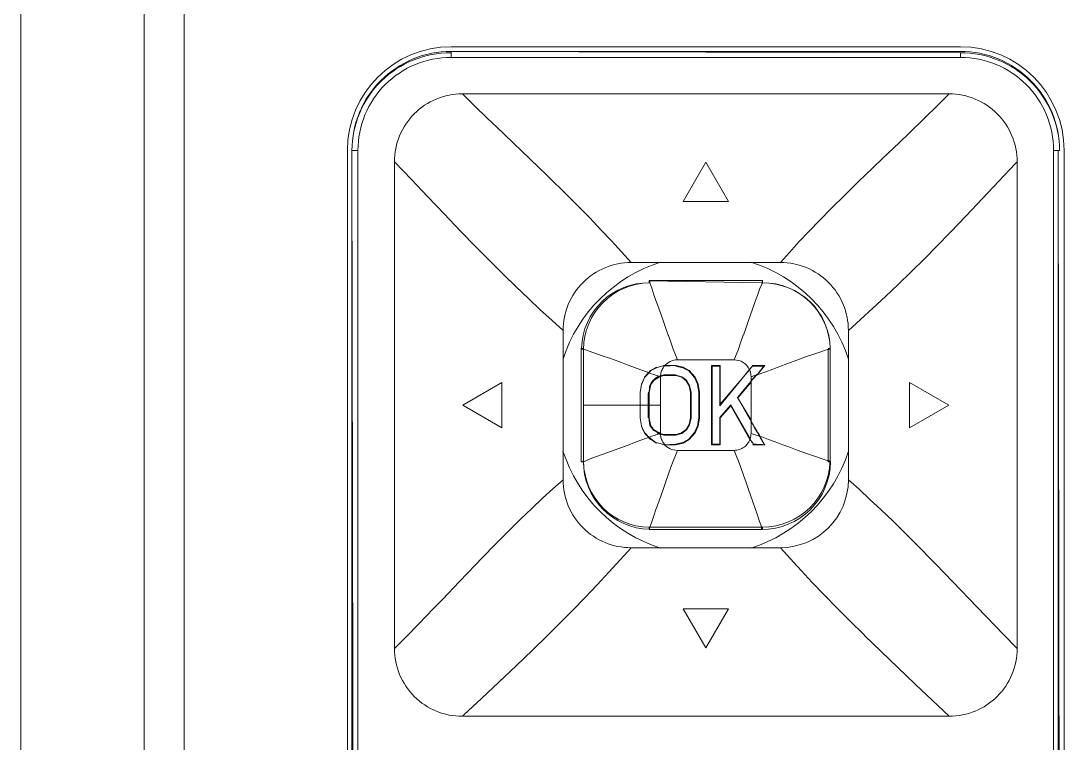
# Model space of a CAD drawing. Extents: x -382 to 1420, y -377 to 265.
# Drawn here: x -226.263 to -224.449, y -24.118 to -22.861 of the extents above; entities that cross this region are included whole.
import ezdxf

# ---------------------------------------------------------------- set-up
doc = ezdxf.new("R2010")
doc.units = 0
doc.header["$MEASUREMENT"] = 0
doc.layers.add('PDF_レイヤー 1', color=7, linetype='CONTINUOUS')

msp = doc.modelspace()

# ---------------------------------------------------------------- linework, layer by layer
at = {"layer": 'PDF_レイヤー 1', "lineweight": 0}
for points in [[(-226.26306, -22.75212), (-225.97892, -22.75212), (-225.97892, -24.99415)], [(-226.26305, -22.75212), (-226.26305, -24.99409)], [(-226.04891, -24.99409), (-226.04891, -22.75207)], [(-225.07229, -23.10719), (-225.1116, -23.17538)], [(-225.03282, -23.17541), (-225.07227, -23.10722)], [(-225.11162, -23.17541), (-225.03288, -23.17541)], [(-225.28875, -23.43268), (-225.28486, -23.43268)], [(-225.28482, -23.43268), (-225.28482, -23.43115)], [(-224.85612, -23.43119), (-224.8564, -23.43119), (-224.85681, -23.43119), (-224.85695, -23.43119), (-224.85723, -23.43119), (-224.85765, -23.43119), (-224.85792, -23.43119), (-224.85834, -23.43119), (-224.85862, -23.43119), (-224.85903, -23.43119), (-224.85917, -23.43119), (-224.85959, -23.43119)], [(-225.15801, -23.46374), (-225.16828, -23.46957)], [(-225.16805, -23.47038), (-225.15777, -23.46469)], [(-225.14431, -23.46184), (-225.14418, -23.46184), (-225.14404, -23.46184), (-225.1439, -23.46184), (-225.14376, -23.46184), (-225.14362, -23.46184), (-225.14348, -23.46184)], [(-225.12437, -23.46076), (-225.12451, -23.46187)], [(-225.12451, -23.46184), (-225.11187, -23.46476)], [(-225.12441, -23.46083), (-225.1115, -23.46374), (-225.11191, -23.46471)], [(-225.1119, -23.46469), (-225.1019, -23.47038)], [(-225.10187, -23.47041), (-225.10118, -23.46957), (-225.11146, -23.46374)], [(-225.10186, -23.47038), (-225.09172, -23.48191)], [(-225.09171, -23.48192), (-225.09074, -23.48137), (-225.10115, -23.46956)], [(-225.04698, -23.46076), (-225.06239, -23.46076), (-225.06128, -23.46187)], [(-225.06128, -23.59758), (-225.06239, -23.59855), (-225.06239, -23.46078)], [(-225.06131, -23.59759), (-225.06131, -23.46177)], [(-225.06131, -23.46184), (-225.04784, -23.46184)], [(-225.42654, -23.49032), (-225.49473, -23.52963)], [(-225.42654, -23.56912), (-225.42654, -23.49038)], [(-225.15544, -23.48137), (-225.14502, -23.47845)], [(-225.14526, -23.4773), (-225.15095, -23.47896)], [(-225.15095, -23.48002), (-225.15095, -23.48044)], [(-225.14499, -23.47838), (-225.14527, -23.47727)], [(-225.12425, -23.4773), (-225.14522, -23.4773)], [(-225.12437, -23.47838), (-225.14493, -23.47838)], [(-225.11409, -23.4813), (-225.12437, -23.47838), (-225.12423, -23.47727)], [(-225.11353, -23.48042), (-225.12422, -23.47737)], [(-225.11351, -23.48039), (-225.11407, -23.48137), (-225.10629, -23.4872)], [(-225.10553, -23.48652), (-225.11358, -23.48041)], [(-225.1055, -23.4865), (-225.10633, -23.4872), (-225.10119, -23.49595)], [(-225.10023, -23.49561), (-225.10551, -23.48659)], [(-225.09169, -23.48191), (-225.08669, -23.4933)], [(-225.08669, -23.49331), (-225.08558, -23.49303), (-225.09072, -23.48137)], [(-224.71792, -23.49032), (-224.71792, -23.56907)], [(-224.64971, -23.52965), (-224.71789, -23.49035)], [(-225.10125, -23.56343), (-225.09861, -23.55162), (-225.09861, -23.50774)], [(-225.10021, -23.4956), (-225.10118, -23.49602), (-225.09854, -23.50768)], [(-225.09753, -23.50754), (-225.1003, -23.4956)], [(-225.09861, -23.50768), (-225.0975, -23.50754)], [(-225.09753, -23.55176), (-225.09753, -23.5076)], [(-225.08667, -23.49331), (-225.08403, -23.50775)], [(-225.08301, -23.55157), (-225.08301, -23.50768), (-225.08565, -23.4931)], [(-225.08301, -23.50768), (-225.08413, -23.50782)], [(-225.0841, -23.50781), (-225.0841, -23.55155)], [(-225.49476, -23.52965), (-225.42657, -23.56909)], [(-225.1709, -23.52965), (-225.17256, -23.52965)], [(-225.15095, -23.52965), (-225.17095, -23.52965)], [(-225.02863, -23.52938), (-225.04793, -23.55118)], [(-225.04693, -23.52815), (-225.04791, -23.53107)], [(-225.02874, -23.53121), (-225.04693, -23.55162), (-225.04791, -23.55121)], [(-224.71792, -23.56912), (-224.64973, -23.52968)], [(-225.10023, -23.56383), (-225.09746, -23.55175)], [(-225.09861, -23.55162), (-225.0975, -23.55176)], [(-225.0841, -23.55162), (-225.08674, -23.56607)], [(-225.08669, -23.56598), (-225.08558, -23.56626), (-225.08294, -23.55168)], [(-225.08301, -23.55162), (-225.08413, -23.55162)], [(-225.06135, -23.59759), (-225.04788, -23.59759), (-225.04788, -23.55121)], [(-225.04693, -23.55161), (-225.04693, -23.59855), (-225.04791, -23.59758)], [(-225.17863, -23.57807), (-225.17863, -23.57793), (-225.17863, -23.57779), (-225.17863, -23.57765), (-225.17863, -23.57751)], [(-225.15095, -23.57929), (-225.15095, -23.57887)], [(-225.14499, -23.58105), (-225.12444, -23.58105)], [(-225.12437, -23.58105), (-225.12423, -23.58202)], [(-225.12434, -23.58098), (-225.11407, -23.57807), (-225.11351, -23.57904)], [(-225.12425, -23.582), (-225.11355, -23.57908)], [(-225.11411, -23.57807), (-225.10633, -23.57223), (-225.1055, -23.57293)], [(-225.11353, -23.57901), (-225.10547, -23.5729)], [(-225.10632, -23.57216), (-225.10118, -23.56341), (-225.10021, -23.56383)], [(-225.10553, -23.57291), (-225.10025, -23.56389)], [(-225.09076, -23.57807), (-225.10118, -23.58973), (-225.10187, -23.5889)], [(-225.09169, -23.57752), (-225.10183, -23.58891)], [(-225.0856, -23.56626), (-225.09074, -23.57807), (-225.09171, -23.57751)], [(-225.08667, -23.566), (-225.09167, -23.57752)], [(-225.17128, -23.58565), (-225.17142, -23.58551), (-225.17156, -23.58551), (-225.17156, -23.58565), (-225.1717, -23.58579), (-225.1717, -23.58593), (-225.16837, -23.58968)], [(-225.14526, -23.582), (-225.12429, -23.582)], [(-225.14433, -23.59759), (-225.14419, -23.59759), (-225.14405, -23.59759), (-225.14391, -23.59759), (-225.14377, -23.59759), (-225.14363, -23.59759), (-225.1435, -23.59759), (-225.1435, -23.59856)], [(-225.1119, -23.59461), (-225.12454, -23.59752)], [(-225.12437, -23.59855), (-225.11146, -23.59563)], [(-225.10122, -23.58973), (-225.1115, -23.5957), (-225.11191, -23.59459)], [(-225.10186, -23.58891), (-225.11186, -23.59461)], [(-225.04693, -23.59855), (-225.06235, -23.59855)], [(-224.85965, -23.62676), (-224.85965, -23.62689), (-224.85965, -23.62703), (-224.85965, -23.62717), (-224.85965, -23.62731), (-224.85965, -23.62745), (-224.85965, -23.62759), (-224.85965, -23.62773), (-224.85965, -23.62787), (-224.85965, -23.62801), (-224.85965, -23.62828)], [(-225.11162, -23.88402), (-225.07232, -23.95207)], [(-225.03282, -23.88402), (-225.11157, -23.88402)], [(-225.07229, -23.95212), (-225.03285, -23.88407)]]:
    msp.add_lwpolyline(points, dxfattribs=at)
msp.add_lwpolyline([(-224.4491, -24.6595, -0.4142912), (-224.62936, -24.83976), (-225.51509, -24.83977, -0.4142912), (-225.69535, -24.65951), (-225.69536, -23.08687, -0.4141316), (-225.5151, -22.90647), (-224.62935, -22.90647, -0.4141316), (-224.44911, -23.08685)], format="xyb", close=True, dxfattribs=at)
for points in [[(-225.68745, -23.08682, -0.4142829), (-225.5151, -22.91447), (-225.51511, -22.92491), (-224.62936, -22.92491), (-224.62935, -22.91704), (-225.51511, -22.91447), (-224.62936, -22.91447, -0.4142829), (-224.45699, -23.08685, 0.4142478), (-224.6294, -22.917)], [(-225.5151, -22.91704, 0.4142478), (-225.68745, -23.08685), (-225.67703, -23.08685), (-225.67703, -24.65948, 0.4143076), (-225.51546, -24.82108)], [(-225.20213, -23.28169), (-225.21866, -23.26322), (-225.23601, -23.24419), (-225.25449, -23.22461), (-225.27407, -23.2042), (-225.29504, -23.18267), (-225.31781, -23.15989), (-225.34281, -23.13545), (-225.34795, -23.13031), (-225.37725, -23.10198), (-225.40725, -23.07337), (-225.43739, -23.04477), (-225.44127, -23.04088), (-225.47072, -23.01255), (-225.49544, -22.98838), (-224.64898, -22.98838, -0.4148061), (-224.5309, -23.10651)], [(-225.32022, -23.65957), (-225.32022, -23.39973, -0.4145337), (-225.20207, -23.28173), (-224.94233, -23.28169), (-224.92664, -23.26405), (-224.91011, -23.246), (-224.89248, -23.22739), (-224.87359, -23.20781), (-224.85331, -23.18725), (-224.83095, -23.16489), (-224.80582, -23.14045), (-224.79554, -23.13031), (-224.76554, -23.10157), (-224.73555, -23.07282), (-224.71874, -23.05685), (-224.69194, -23.03088), (-224.6693, -23.00866), (-224.64903, -22.98838)], [(-225.67706, -24.65951), (-225.68491, -24.65951), (-225.68747, -23.08685), (-225.68747, -24.65948, 0.4142829), (-225.5151, -24.83186), (-225.5151, -24.82144), (-224.62936, -24.82147), (-224.62935, -24.83188), (-225.51511, -24.82932), (-224.62936, -24.82932, 0.4142829), (-224.45701, -24.65951), (-224.46743, -24.65951), (-224.4674, -23.08685), (-224.45699, -23.08685)], [(-224.45699, -24.65951), (-224.45956, -23.08685), (-224.45956, -24.65948, -0.4139411), (-224.62936, -24.82932)], [(-224.94237, -23.7777), (-225.20203, -23.77776, -0.4142186), (-225.32026, -23.65961), (-225.33789, -23.67531), (-225.35595, -23.69183), (-225.37456, -23.70947), (-225.39414, -23.72836), (-225.41483, -23.74863), (-225.43705, -23.77099), (-225.46163, -23.79613), (-225.47205, -23.80696), (-225.5008, -23.83696), (-225.52954, -23.86696), (-225.54538, -23.88348), (-225.57121, -23.91015), (-225.59329, -23.93278), (-225.61356, -23.95292), (-225.61356, -23.10651), (-225.61287, -23.1072), (-225.58412, -23.1372), (-225.55565, -23.1672), (-225.52704, -23.1972), (-225.49844, -23.22719), (-225.47205, -23.25427), (-225.47177, -23.25469), (-225.44733, -23.27955), (-225.42414, -23.3026), (-225.40206, -23.32413), (-225.38067, -23.34454), (-225.36011, -23.36385), (-225.33984, -23.38218), (-225.32026, -23.39968)], [(-224.8242, -23.65961), (-224.80573, -23.67614), (-224.78671, -23.69364), (-224.76699, -23.71211), (-224.74657, -23.73155), (-224.72505, -23.7528), (-224.70227, -23.77544), (-224.67769, -23.80043), (-224.67144, -23.80696), (-224.64311, -23.83626), (-224.6145, -23.8664), (-224.58589, -23.8964), (-224.58339, -23.89876), (-224.55506, -23.9282), (-224.5309, -23.95296), (-224.5309, -23.10651), (-224.53409, -23.10984), (-224.56256, -23.14012), (-224.59089, -23.17039), (-224.6195, -23.20053), (-224.64672, -23.229), (-224.67144, -23.25427), (-224.69158, -23.27469), (-224.71491, -23.29788), (-224.73754, -23.31982), (-224.75977, -23.34107), (-224.78171, -23.36135), (-224.80309, -23.38107), (-224.82425, -23.39972), (-224.82425, -23.65956, -0.4139469), (-224.94233, -23.77774), (-224.9247, -23.79732), (-224.90636, -23.8176), (-224.88706, -23.83815), (-224.86651, -23.85968), (-224.84498, -23.88176), (-224.82193, -23.90495), (-224.79693, -23.9294), (-224.79554, -23.93092), (-224.76804, -23.95745), (-224.73818, -23.9862), (-224.70805, -24.0148), (-224.67805, -24.04327), (-224.64903, -24.07091), (-225.49544, -24.07091), (-225.49266, -24.06841), (-225.46238, -24.04008), (-225.43211, -24.01161), (-225.40197, -23.98314), (-225.3735, -23.95592), (-225.34795, -23.93092), (-225.32726, -23.91037), (-225.30406, -23.88704), (-225.28198, -23.86426), (-225.26087, -23.84204), (-225.24046, -23.82024), (-225.22088, -23.79885), (-225.20213, -23.77774)], [(-225.18391, -23.566, 0.0184752), (-225.17863, -23.57807, -0.0145954), (-225.1717, -23.58593), (-225.17351, -23.58662), (-225.18489, -23.59079), (-225.19614, -23.59481), (-225.20739, -23.59926), (-225.21864, -23.60342), (-225.22989, -23.60759), (-225.23933, -23.61106), (-225.25058, -23.61495), (-225.26197, -23.61884), (-225.27336, -23.62287), (-225.28473, -23.62826), (-225.28515, -23.62826), (-225.28543, -23.62826), (-225.2857, -23.62826), (-225.28612, -23.62812), (-225.28654, -23.62812), (-225.28682, -23.62812), (-225.28723, -23.62812), (-225.28751, -23.62812), (-225.28765, -23.62812), (-225.28807, -23.62812), (-225.28486, -23.62676), (-225.28819, -23.62812), (-225.28833, -23.62812), (-225.28847, -23.62812), (-225.28861, -23.62812), (-225.28875, -23.62812), (-225.28875, -23.43133), (-225.28875, -23.43119), (-225.28861, -23.43119), (-225.28861, -23.43133), (-225.28847, -23.43133), (-225.28847, -23.43119), (-225.28833, -23.43119), (-225.28819, -23.43119, -0.4139469), (-225.16944, -23.31712), (-225.16624, -23.32656), (-225.16235, -23.33767), (-225.15874, -23.34781), (-225.15388, -23.36114), (-225.14902, -23.37447), (-225.14694, -23.381), (-225.14208, -23.39461), (-225.1375, -23.40794), (-225.13722, -23.40891), (-225.13263, -23.42183), (-225.12875, -23.43252), (-225.12486, -23.44224), (-225.12139, -23.45099), (-225.02306, -23.45099), (-225.01945, -23.44211), (-225.01556, -23.43224), (-225.01153, -23.42127), (-225.00695, -23.40822), (-225.00681, -23.40794), (-225.00223, -23.39447), (-224.99751, -23.381), (-224.99529, -23.37447), (-224.99056, -23.36114), (-224.9857, -23.34781), (-224.98251, -23.33878), (-224.97848, -23.32684), (-224.97366, -23.31713), (-224.97505, -23.31713), (-225.17076, -23.31362), (-225.17062, -23.31362), (-225.17062, -23.31348), (-225.17062, -23.31334), (-225.17062, -23.3132), (-224.97383, -23.3132), (-224.97383, -23.31334), (-224.97383, -23.31348), (-224.97505, -23.3136), (-224.97505, -23.3132), (-224.97505, -23.31334), (-224.97505, -23.31348), (-224.97383, -23.3136), (-224.97383, -23.31388), (-224.97383, -23.31416), (-224.97383, -23.3143), (-224.97383, -23.31471), (-224.97369, -23.31499), (-224.97369, -23.31541), (-224.97369, -23.31582), (-224.97369, -23.3161), (-224.97369, -23.31652), (-224.97369, -23.31666), (-224.97369, -23.31707, -0.4139469), (-224.85572, -23.43133, 0.408039), (-224.9737, -23.31713)], [(-225.18377, -23.49303), (-225.17864, -23.48192, -0.0119154), (-225.18371, -23.49336), (-225.18649, -23.50785), (-225.18649, -23.50993), (-225.18649, -23.51215), (-225.18649, -23.51438), (-225.18649, -23.5166), (-225.18649, -23.51882), (-225.18649, -23.52104), (-225.18649, -23.52313), (-225.18649, -23.52535), (-225.18649, -23.52743), (-225.18635, -23.52965), (-225.28482, -23.52965), (-225.28482, -23.43272, -0.408039), (-225.17076, -23.31707), (-225.17076, -23.31666), (-225.17076, -23.31652), (-225.17076, -23.3161), (-225.17076, -23.31582), (-225.17076, -23.31541), (-225.17076, -23.31513), (-225.17076, -23.31471), (-225.17076, -23.3143), (-225.17076, -23.31388), (-225.1694, -23.31713), (-225.1694, -23.31699), (-225.1694, -23.31671), (-225.1694, -23.3163), (-225.1694, -23.31588), (-225.1694, -23.31546), (-225.1694, -23.31532), (-225.1694, -23.31491), (-225.1694, -23.31449), (-225.1694, -23.31421), (-225.1694, -23.31394), (-225.1694, -23.31352), (-225.17076, -23.31713), (-225.17062, -23.31713), (-225.17048, -23.31713), (-225.17034, -23.31713), (-225.1702, -23.31713), (-225.17006, -23.31713), (-225.16992, -23.31713), (-225.16978, -23.31713), (-225.16965, -23.31713), (-225.16951, -23.31713), (-225.16937, -23.31713)], [(-225.28487, -23.43119), (-225.28515, -23.43119), (-225.28543, -23.43119), (-225.2857, -23.43119), (-225.28612, -23.43119), (-225.28654, -23.43119), (-225.28682, -23.43119), (-225.28723, -23.43119), (-225.28751, -23.43119), (-225.28765, -23.43119), (-225.28807, -23.43119), (-225.28475, -23.43268), (-225.27336, -23.43643), (-225.26197, -23.44045), (-225.25058, -23.44434), (-225.23933, -23.44823), (-225.22989, -23.4517), (-225.21864, -23.45587), (-225.20739, -23.46003), (-225.19614, -23.46448), (-225.18489, -23.46864), (-225.17365, -23.47267), (-225.1717, -23.47337), (-225.17156, -23.47351), (-225.17156, -23.47364), (-225.17156, -23.47378), (-225.17142, -23.47378), (-225.17128, -23.47378), (-225.16831, -23.46957), (-225.17165, -23.47332, 0.0035587), (-225.17863, -23.48135), (-225.17863, -23.48191)], [(-224.85576, -23.43255), (-224.85965, -23.43255), (-224.85613, -23.43119), (-224.85599, -23.43119), (-224.85599, -23.43133), (-224.85585, -23.43133), (-224.85585, -23.43119), (-224.85572, -23.43119), (-224.85572, -23.43133), (-224.85572, -23.62812), (-224.85585, -23.62812), (-224.85599, -23.62812), (-224.85533, -23.62773, -0.4136988), (-224.97505, -23.74619), (-224.97505, -23.74605), (-224.97505, -23.74591), (-224.97519, -23.74536), (-224.97505, -23.74522), (-224.97505, -23.7448), (-224.97505, -23.74438), (-224.97505, -23.74397), (-224.97505, -23.74355), (-224.97505, -23.74313), (-224.97505, -23.74272), (-224.97369, -23.74222), (-224.97369, -23.74263), (-224.97369, -23.74291), (-224.97369, -23.74319), (-224.97369, -23.74361), (-224.97369, -23.74388), (-224.97369, -23.7443), (-224.97383, -23.74458), (-224.97383, -23.74499), (-224.97383, -23.74513), (-224.97383, -23.74541), (-224.97511, -23.74216), (-225.1694, -23.74216), (-225.16944, -23.74219), (-225.1661, -23.73261), (-225.16194, -23.72066), (-225.15874, -23.7115), (-225.15388, -23.69817), (-225.14916, -23.68469), (-225.14694, -23.67803), (-225.14208, -23.66456), (-225.1375, -23.65123), (-225.13736, -23.65095), (-225.13277, -23.63789), (-225.12889, -23.62706), (-225.125, -23.6172), (-225.12139, -23.60845), (-225.02306, -23.60845), (-225.01945, -23.61734), (-225.01542, -23.62734), (-225.0114, -23.63845), (-225.00681, -23.6515), (-225.00223, -23.66456), (-224.99751, -23.67803), (-224.99529, -23.68469), (-224.99056, -23.69817), (-224.9857, -23.7115), (-224.98293, -23.71928), (-224.97862, -23.73191), (-224.97383, -23.74568), (-224.97383, -23.74581), (-224.97383, -23.74595), (-224.97383, -23.74609), (-224.97383, -23.74623), (-225.17062, -23.74623), (-225.17062, -23.74609), (-225.17062, -23.74595), (-225.17062, -23.74581), (-225.1694, -23.74623), (-225.1694, -23.74568, -0.413699), (-225.28482, -23.62676), (-225.28482, -23.52968)], [(-224.99349, -23.57883), (-224.99349, -23.55596), (-225.0171, -23.51636), (-224.99349, -23.55816, -0.0017453), (-224.97755, -23.58425), (-224.97066, -23.59779), (-224.9715, -23.59626), (-224.97233, -23.59487), (-224.97316, -23.59348), (-224.974, -23.59223), (-224.97483, -23.59084), (-224.97552, -23.58931), (-224.97622, -23.58793), (-224.97677, -23.58695), (-224.97761, -23.5857), (-224.97844, -23.58431), (-224.97872, -23.58376), (-224.97858, -23.5839), (-224.97858, -23.58404), (-224.97844, -23.58418), (-224.9783, -23.58445), (-224.97816, -23.58459), (-224.97802, -23.58473), (-224.97788, -23.58473), (-224.97775, -23.58459), (-224.97761, -23.58445), (-224.9775, -23.5843), (-224.975, -23.58513), (-224.96319, -23.5893), (-224.95153, -23.59361), (-224.93986, -23.59805), (-224.92806, -23.60249), (-224.91639, -23.6068), (-224.90695, -23.61027), (-224.89514, -23.61444), (-224.8832, -23.6186), (-224.87139, -23.62263), (-224.85965, -23.6267), (-224.85965, -23.6074), (-224.85965, -23.58795), (-224.85951, -23.56851), (-224.85951, -23.54907), (-224.85951, -23.52963), (-224.85951, -23.51032), (-224.85951, -23.49088), (-224.85951, -23.48282), (-224.85965, -23.46352), (-224.85965, -23.44408), (-224.8596, -23.43259), (-224.87196, -23.4369), (-224.88432, -23.44106), (-224.89682, -23.44537), (-224.90904, -23.44995), (-224.91863, -23.45342), (-224.93099, -23.45787), (-224.94321, -23.46245), (-224.95557, -23.46717), (-224.96793, -23.47162), (-224.9714, -23.47301), (-224.98279, -23.47689), (-224.96936, -23.46076), (-224.99005, -23.46076, -0.0265679), (-224.99622, -23.46808), (-225.04693, -23.52811), (-225.04693, -23.46076), (-225.04788, -23.46184), (-225.04788, -23.531), (-224.99622, -23.46805), (-224.99608, -23.46819), (-224.99594, -23.46833), (-224.9958, -23.46833), (-224.9958, -23.46846), (-224.99566, -23.4686), (-224.99566, -23.46874), (-224.99566, -23.46888), (-224.99566, -23.46902), (-224.9958, -23.46916), (-224.99552, -23.46957), (-224.99524, -23.47069), (-224.99483, -23.4718), (-224.99455, -23.47235), (-224.99427, -23.47346), (-224.99399, -23.47471), (-224.99386, -23.47582), (-224.99358, -23.47707), (-224.99358, -23.47805), (-224.99344, -23.4793), (-224.99344, -23.48041)], [(-225.16974, -23.56384, -0.0010438), (-225.1709, -23.55162), (-225.17103, -23.55176), (-225.17117, -23.55176), (-225.17145, -23.55176), (-225.17159, -23.55176), (-225.17173, -23.55176), (-225.17187, -23.55176), (-225.17201, -23.55176), (-225.17215, -23.55176), (-225.17242, -23.55176), (-225.17252, -23.55173), (-225.17252, -23.54965), (-225.17252, -23.54743), (-225.17252, -23.54507), (-225.17252, -23.54299), (-225.17252, -23.54076), (-225.17252, -23.5384), (-225.17252, -23.53632), (-225.17252, -23.5341), (-225.17252, -23.53201), (-225.17252, -23.52965), (-225.17391, -23.52965), (-225.1753, -23.52965), (-225.17669, -23.52965), (-225.17808, -23.52965), (-225.17946, -23.52965), (-225.18099, -23.52965), (-225.18224, -23.52965), (-225.18377, -23.52965), (-225.18516, -23.52965), (-225.18649, -23.52968), (-225.18649, -23.5319), (-225.18649, -23.53412), (-225.18649, -23.53635), (-225.18649, -23.53843), (-225.18649, -23.54065), (-225.18649, -23.54287), (-225.18649, -23.54496), (-225.18649, -23.54732), (-225.18649, -23.5494), (-225.18655, -23.55155, 0.0099204), (-225.18392, -23.56598), (-225.18392, -23.56612), (-225.18378, -23.56626), (-225.17866, -23.57747, 0.0066664), (-225.16815, -23.58905, -0.0201319), (-225.15804, -23.5957), (-225.17131, -23.58566, -0.0052326), (-225.15165, -23.57916), (-225.15095, -23.57888), (-225.15095, -23.48042), (-225.15095, -23.48003), (-225.15095, -23.47989), (-225.15109, -23.47989), (-225.15109, -23.47975), (-225.15109, -23.47962), (-225.15109, -23.47948), (-225.15109, -23.47934), (-225.15109, -23.4792), (-225.15095, -23.47906), (-225.15095, -23.47892), (-225.15081, -23.47753), (-225.15054, -23.47587), (-225.15026, -23.47392), (-225.15012, -23.47351), (-225.14956, -23.47156), (-225.14901, -23.46989), (-225.14818, -23.46823), (-225.14748, -23.46642), (-225.14651, -23.46476), (-225.14554, -23.46337), (-225.14499, -23.46073), (-225.14499, -23.46184), (-225.1443, -23.46184, -0.2196133), (-225.12141, -23.45103)], [(-225.02306, -23.45099, -0.2990767), (-224.99622, -23.46812, -0.0131556), (-224.99011, -23.46076), (-224.98997, -23.4609), (-224.98997, -23.46103), (-224.98983, -23.46117), (-224.98983, -23.46131), (-224.98969, -23.46145), (-224.98955, -23.46159), (-224.98955, -23.46173), (-224.98956, -23.46184), (-224.98873, -23.46184), (-224.98693, -23.46184), (-224.98512, -23.4617), (-224.98401, -23.4617), (-224.9822, -23.4617), (-224.9804, -23.4617), (-224.97859, -23.4617), (-224.97665, -23.4617), (-224.97498, -23.4617), (-224.97304, -23.4617), (-224.97126, -23.4617), (-224.9828, -23.47687, 0.0017513), (-224.99349, -23.48798), (-224.99363, -23.48825), (-224.99377, -23.48839), (-224.99391, -23.48853), (-224.99391, -23.48881), (-224.99405, -23.48881), (-224.99419, -23.48909), (-224.99419, -23.48923), (-224.99405, -23.48923), (-224.99391, -23.48936), (-224.99377, -23.4895), (-224.99363, -23.48964), (-224.99349, -23.48964), (-224.99348, -23.55594), (-224.99445, -23.5565)], [(-225.12444, -23.46076), (-225.14499, -23.46076), (-225.15774, -23.46469, -0.0169443), (-225.1435, -23.46076), (-225.1435, -23.46184), (-225.12444, -23.46076)], [(-225.16424, -23.48652, 0.0237439), (-225.16967, -23.49561, -0.0069441), (-225.1709, -23.50768, 0.0127026), (-225.16831, -23.49602, 0.007812), (-225.16316, -23.4872, -0.0119335), (-225.15163, -23.48028), (-225.15163, -23.48014), (-225.15177, -23.47987), (-225.15177, -23.47973), (-225.15177, -23.47959), (-225.15191, -23.47945), (-225.15219, -23.47945), (-225.15233, -23.47945), (-225.15261, -23.47945), (-225.15302, -23.47959), (-225.1533, -23.47959), (-225.1534, -23.4796), (-225.15367, -23.47974), (-225.15395, -23.47988), (-225.15423, -23.47988), (-225.15451, -23.48002), (-225.15479, -23.48002), (-225.15506, -23.48016), (-225.1552, -23.48016), (-225.15548, -23.4803), (-225.15576, -23.4803), (-225.15604, -23.48044)], [(-224.98275, -23.47688), (-224.98302, -23.47674), (-224.98316, -23.4766), (-224.98316, -23.47646), (-224.9833, -23.47646), (-224.98358, -23.47646), (-224.98372, -23.4766), (-224.98386, -23.47674), (-224.98413, -23.47702), (-224.98427, -23.47716), (-224.98455, -23.47744), (-224.98475, -23.4775, -0.0035718), (-224.99349, -23.48042), (-224.99352, -23.48968), (-225.01588, -23.51649), (-225.0171, -23.51635), (-224.99349, -23.48802)], [(-225.17252, -23.52963), (-225.17252, -23.52754), (-225.17252, -23.52532), (-225.17252, -23.52296), (-225.17252, -23.52088), (-225.17252, -23.51865), (-225.17252, -23.51643), (-225.17252, -23.51421), (-225.17252, -23.51199), (-225.17252, -23.5099), (-225.1709, -23.50768), (-225.1709, -23.55157, 0.0093296), (-225.16831, -23.56341, 0.007812), (-225.16316, -23.57223, -0.0119335), (-225.15095, -23.57926), (-225.15095, -23.5794), (-225.15109, -23.57954), (-225.15109, -23.57968), (-225.15109, -23.57982), (-225.15109, -23.57995), (-225.15109, -23.58009), (-225.15109, -23.58023), (-225.15095, -23.58023), (-225.15095, -23.58037), (-225.14527, -23.58202), (-225.14499, -23.58105), (-225.15541, -23.57813)], [(-225.02303, -23.60849), (-225.02081, -23.60835), (-225.01845, -23.60808), (-225.01609, -23.60766), (-225.01401, -23.60697), (-225.01165, -23.60613), (-225.0097, -23.60516), (-225.00748, -23.60391), (-225.00554, -23.6028), (-225.00387, -23.60141), (-225.0022, -23.59974), (-225.00054, -23.59794), (-224.99901, -23.59613), (-224.99776, -23.59419), (-224.99748, -23.59349), (-224.99637, -23.59141), (-224.99542, -23.58934), (-224.99445, -23.58879), (-225.02863, -23.52933), (-225.02877, -23.53114), (-224.99544, -23.58933, 0.0322371), (-224.98927, -23.59758), (-224.98941, -23.59772), (-224.98955, -23.59786), (-224.98955, -23.59799), (-224.98969, -23.59813), (-224.98983, -23.59813), (-224.98983, -23.59827), (-224.98997, -23.59841), (-224.99011, -23.59855), (-224.98788, -23.59855), (-224.98594, -23.59855), (-224.98386, -23.59855), (-224.98177, -23.59855), (-224.97969, -23.59855), (-224.97761, -23.59855), (-224.97566, -23.59855), (-224.97358, -23.59855), (-224.97136, -23.59855), (-224.96941, -23.59855, 0.0092585), (-224.98933, -23.59759, 0.0244107), (-224.9954, -23.58933)], [(-225.16981, -23.56383, -0.0231193), (-225.16424, -23.57291, 0.02576), (-225.15159, -23.57913), (-225.15173, -23.57927), (-225.15173, -23.57955), (-225.15173, -23.57969), (-225.15173, -23.57983), (-225.15173, -23.57997), (-225.15187, -23.57997), (-225.15215, -23.57997), (-225.15229, -23.57997), (-225.15256, -23.57983), (-225.15284, -23.57983), (-225.15312, -23.57983), (-225.15326, -23.57969), (-225.1534, -23.57969), (-225.15326, -23.57969), (-225.15298, -23.57983), (-225.1527, -23.57997), (-225.15242, -23.57997), (-225.15215, -23.58011), (-225.15187, -23.58011), (-225.15159, -23.58025), (-225.15145, -23.58025), (-225.15117, -23.58038), (-225.15098, -23.58037), (-225.15084, -23.58231), (-225.15056, -23.58398), (-225.15015, -23.58593), (-225.14959, -23.58773), (-225.1489, -23.5894), (-225.1482, -23.5912), (-225.14737, -23.59301), (-225.14695, -23.59398), (-225.14584, -23.59551), (-225.14473, -23.59704), (-225.14431, -23.59759), (-225.14495, -23.59862, 0.0056483), (-225.15791, -23.59467, 0.0075823), (-225.14493, -23.59855), (-225.12437, -23.59855), (-225.12451, -23.59759), (-225.14499, -23.59855), (-225.14499, -23.59758, 0.2114143), (-225.12139, -23.60845)], [(-225.17078, -23.74216), (-225.17065, -23.74216), (-225.17051, -23.74216), (-225.17037, -23.74216), (-225.17023, -23.74216), (-225.17009, -23.74216), (-225.16995, -23.74216), (-225.16981, -23.74216), (-225.16967, -23.74216), (-225.16953, -23.74216), (-225.17076, -23.74569), (-225.17076, -23.74555), (-225.17076, -23.74513), (-225.17076, -23.74499), (-225.17076, -23.74458), (-225.17076, -23.7443), (-225.17076, -23.74388), (-225.17076, -23.74361), (-225.17076, -23.74319), (-225.17076, -23.74277), (-225.17076, -23.74263), (-225.17076, -23.74222, -0.4073171), (-225.28464, -23.62828)], [(-224.85959, -23.62826), (-224.85931, -23.62826), (-224.85903, -23.62826), (-224.85862, -23.62826), (-224.85834, -23.62812), (-224.85792, -23.62812), (-224.85765, -23.62812), (-224.85723, -23.62812), (-224.85695, -23.62812), (-224.85681, -23.62812), (-224.8564, -23.62812), (-224.85959, -23.62676), (-224.85572, -23.62676), (-224.85613, -23.62676, -0.4064597), (-224.97366, -23.74212)]]:
    msp.add_lwpolyline(points, format="xyb", dxfattribs=at)
for centre, radius, start, end in [((-225.5152, -23.08675), 0.16183, 89.96628, 180.03372), ((-224.62926, -23.08675), 0.16183, 359.96628, 90.03372), ((-225.49556, -23.10645), 0.11806, 89.94206, 180.05794), ((-225.07201, -23.53002), 0.26111, 107.53659, 162.03987), ((-225.07245, -23.53004), 0.26112, 17.90203, 72.47399), ((-224.94231, -23.39974), 0.11806, 0.00939, 90.05798), ((-225.06256, -23.57025), 0.14527, 136.59786, 138.38124), ((-224.97595, -23.4499), 0.0127, 291.65474, 301.47536), ((-225.18102, -23.37553), 0.10768, 284.83383, 286.21439), ((-225.16396, -23.47909), 0.01748, 250.92442, 255.67709), ((-225.14424, -23.53978), 0.04095, 253.34729, 257.16559), ((-225.27679, -23.68553), 0.14527, 41.61876, 43.40214), ((-225.072, -23.52939), 0.26112, 197.90203, 252.47399), ((-225.07268, -23.52918), 0.2614, 287.5698, 342.00666), ((-225.28933, -23.62789), 0.00467, 355.73211, 14.65677), ((-225.4955, -23.9529), 0.11806, 180.0094, 270.05797), ((-224.64891, -23.95285), 0.11806, 269.94203, 359.9906)]:
    msp.add_arc(centre, radius, start, end, dxfattribs=at)
for points in [[(-225.16805, -23.47038), (-225.16819, -23.4701), (-225.16819, -23.46982), (-225.16833, -23.46955)], [(-225.15774, -23.46469), (-225.15788, -23.46427), (-225.15788, -23.46399), (-225.15802, -23.46371)], [(-225.17863, -23.48191), (-225.17613, -23.47913), (-225.17363, -23.47649), (-225.17113, -23.47371)], [(-225.17116, -23.47377), (-225.16533, -23.47585), (-225.15935, -23.47766), (-225.15338, -23.4796)], [(-225.16424, -23.48652), (-225.16147, -23.48443), (-225.15869, -23.48249), (-225.15591, -23.48041)], [(-225.16424, -23.48652), (-225.16383, -23.48666), (-225.16341, -23.48693), (-225.16313, -23.48721)], [(-225.15598, -23.48042), (-225.15584, -23.4807), (-225.15556, -23.48098), (-225.15542, -23.48139)], [(-224.98469, -23.47757), (-224.98761, -23.48105), (-224.99052, -23.48452), (-224.99344, -23.48799)], [(-225.17252, -23.50754), (-225.17196, -23.50768), (-225.17141, -23.50768), (-225.17085, -23.50768)], [(-224.99349, -23.55814), (-224.98863, -23.56675), (-224.98363, -23.57522), (-224.97877, -23.58383)], [(-225.16831, -23.56341), (-225.16887, -23.56355), (-225.16928, -23.56369), (-225.16984, -23.56383)], [(-225.16316, -23.57223), (-225.16358, -23.57237), (-225.16385, -23.57265), (-225.16427, -23.57293)], [(-225.15544, -23.57807), (-225.15558, -23.57834), (-225.15586, -23.57876), (-225.15599, -23.57904)], [(-224.99349, -23.57888), (-224.99349, -23.58194), (-224.99391, -23.58513), (-224.99502, -23.58791)], [(-224.97872, -23.58376), (-224.98358, -23.58209), (-224.98858, -23.58057), (-224.99344, -23.5789)], [(-225.16831, -23.58973), (-225.16831, -23.58959), (-225.16817, -23.58931), (-225.16817, -23.58904)], [(-225.15801, -23.5957), (-225.15787, -23.59529), (-225.15787, -23.59501), (-225.15787, -23.59473)], [(-224.96936, -23.59855), (-224.96977, -23.59827), (-224.97033, -23.59799), (-224.97075, -23.59772)], [(-224.97505, -23.7423), (-224.97464, -23.7423), (-224.97422, -23.74216), (-224.97366, -23.74216)]]:
    msp.add_open_spline(points, degree=3, dxfattribs=at)

doc.saveas('drawing.dxf')
